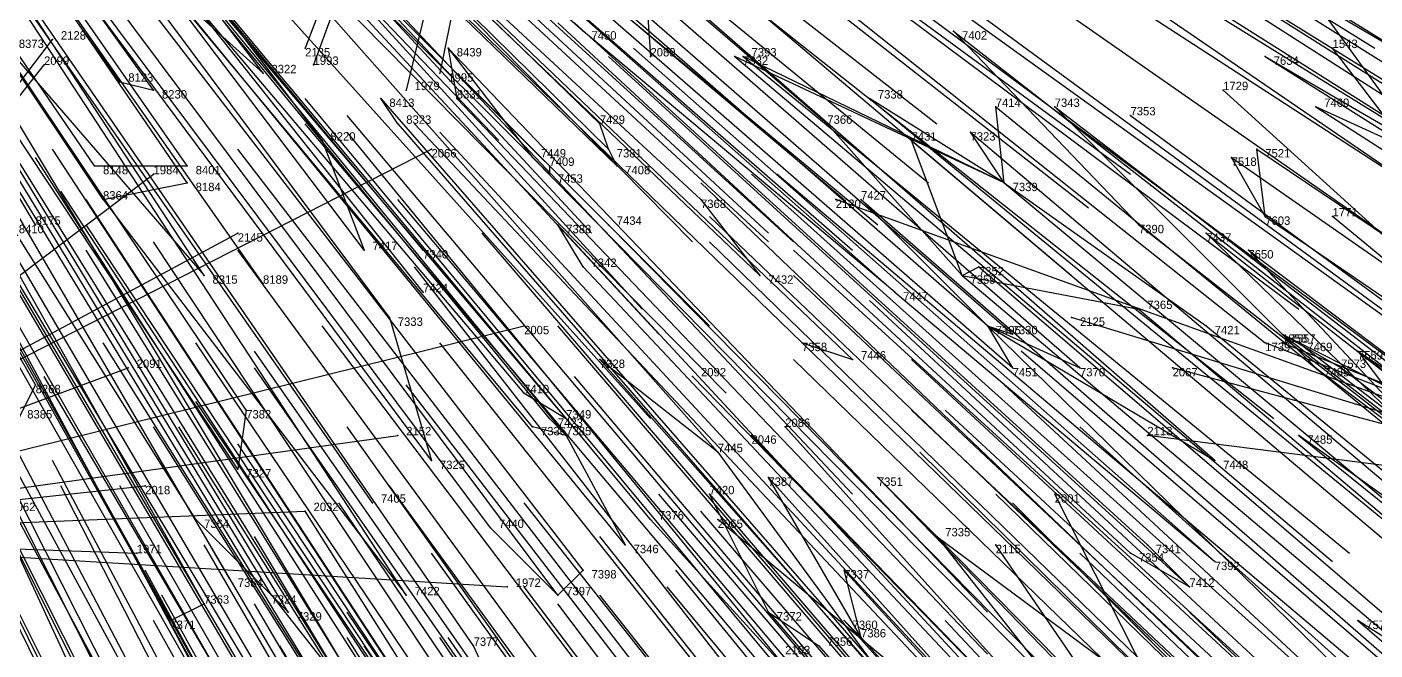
# Model space of a CAD drawing. Extents: x -0.5 to 0.59, y -0.5 to 0.59.
# Drawn here: x 0.116 to 0.276, y -0.2415 to -0.1675 of the extents above; entities that cross this region are included whole.
import ezdxf

# ---------------------------------------------------------------- set-up
doc = ezdxf.new("R2010")
doc.units = 0
for name, color, linetype in [('Facilities', 3, 'CONTINUOUS'), ('Facilities_lines', 3, 'CONTINUOUS'), ('Normals', 1, 'CONTINUOUS'), ('Source_points', 5, 'CONTINUOUS'), ('Text', 3, 'CONTINUOUS')]:
    doc.layers.add(name, color=color, linetype=linetype)

msp = doc.modelspace()

# ---------------------------------------------------------------- linework, layer by layer
at = {"layer": 'Facilities', "color": 3}
for p in [(0.226, -0.168, -0.705), (0.166, -0.17, -0.595), (0.263, -0.171, -0.786), (0.127, -0.174, -0.538), (0.16, -0.179, -0.6), (0.247, -0.178, -0.76), (0.151, -0.181, -0.59), (0.185, -0.182, -0.65), (0.124, -0.184, -0.555), (0.178, -0.184, -0.639), (0.232, -0.186, -0.744), (0.125, -0.188, -0.563), (0.196, -0.188, -0.679), (0.263, -0.19, -0.811), (0.117, -0.191, -0.559), (0.185, -0.191, -0.664), (0.163, -0.194, -0.633), (0.182, -0.196, -0.669), (0.144, -0.198, -0.611), (0.227, -0.197, -0.752), (0.163, -0.199, -0.642), (0.219, -0.199, -0.74), (0.159, -0.202, -0.643), (0.23, -0.203, -0.768), (0.265, -0.204, -0.837), (0.208, -0.205, -0.73), (0.274, -0.206, -0.857), (0.175, -0.211, -0.684), (0.142, -0.213, -0.641), (0.18, -0.216, -0.702), (0.198, -0.218, -0.735), (0.157, -0.224, -0.684), (0.224, -0.228, -0.799), (0.14, -0.233, -0.68), (0.145, -0.235, -0.691), (0.179, -0.235, -0.738), (0.254, -0.234, -0.862), (0.133, -0.238, -0.682), (0.204, -0.237, -0.783), (0.215, -0.24, -0.805)]:
    msp.add_point(p, dxfattribs=at)
at = {"layer": 'Facilities_lines', "color": 3}
for p, q in [((0.184, -0.079, -1.25), (0.149, -0.17, -1.25)), ((0.184, -0.079, -1.25), (0.15, -0.172, -1.25)), ((0.184, -0.079, -1.25), (0.161, -0.175, -1.25)), ((0.184, -0.079, -1.25), (0.165, -0.173, -1.25)), ((0.184, -0.079, -1.25), (0.19, -0.171, -1.25)), ((0.112, -0.144, -0.456), (0.144, -0.173, -0.563)), ((0.105, -0.16, -0.479), (0.137, -0.197, -0.601)), ((0.312, -0.224, -1.25), (0.265, -0.159, -1.25)), ((0.219, -0.199, -0.74), (0.182, -0.168, -0.62)), ((0.226, -0.168, -0.705), (0.248, -0.191, -0.782)), ((0.074, -0.228, -1.25), (0.119, -0.169, -1.25)), ((0.166, -0.17, -0.595), (0.176, -0.183, -0.635)), ((0.166, -0.17, -0.595), (0.167, -0.176, -0.606)), ((0.232, -0.186, -0.744), (0.2, -0.171, -0.658)), ((0.232, -0.186, -0.744), (0.201, -0.171, -0.659)), ((0.263, -0.171, -0.786), (0.287, -0.185, -0.854)), ((0.312, -0.224, -1.25), (0.271, -0.17, -1.25)), ((0.074, -0.228, -1.25), (0.118, -0.172, -1.25)), ((0.127, -0.174, -0.538), (0.131, -0.175, -0.548)), ((0.16, -0.179, -0.6), (0.158, -0.176, -0.592)), ((0.232, -0.186, -0.744), (0.216, -0.176, -0.696)), ((0.312, -0.224, -1.25), (0.258, -0.175, -1.25)), ((0.232, -0.186, -0.744), (0.231, -0.177, -0.726)), ((0.265, -0.204, -0.837), (0.238, -0.177, -0.741)), ((0.28, -0.182, -0.835), (0.269, -0.177, -0.806)), ((0.185, -0.182, -0.65), (0.184, -0.179, -0.642)), ((0.227, -0.197, -0.752), (0.211, -0.179, -0.691)), ((0.232, -0.186, -0.744), (0.228, -0.18, -0.726)), ((0.074, -0.228, -1.25), (0.164, -0.182, -1.25)), ((0.151, -0.181, -0.59), (0.156, -0.194, -0.623)), ((0.185, -0.182, -0.65), (0.186, -0.184, -0.656)), ((0.227, -0.197, -0.752), (0.221, -0.181, -0.713)), ((0.263, -0.19, -0.811), (0.262, -0.182, -0.799)), ((0.124, -0.184, -0.555), (0.135, -0.184, -0.571)), ((0.178, -0.184, -0.639), (0.178, -0.185, -0.642)), ((0.263, -0.19, -0.811), (0.259, -0.183, -0.793)), ((0.074, -0.228, -1.25), (0.131, -0.185, -1.25)), ((0.125, -0.188, -0.563), (0.135, -0.186, -0.576)), ((0.232, -0.186, -0.744), (0.256, -0.203, -0.818)), ((0.125, -0.188, -0.563), (0.161, -0.235, -0.712)), ((0.196, -0.188, -0.679), (0.203, -0.197, -0.708)), ((0.312, -0.224, -1.25), (0.212, -0.188, -1.25)), ((0.23, -0.203, -0.768), (0.215, -0.188, -0.714)), ((0.312, -0.224, -1.25), (0.271, -0.19, -1.25)), ((0.074, -0.228, -1.25), (0.141, -0.192, -1.25)), ((0.182, -0.196, -0.669), (0.179, -0.191, -0.655)), ((0.29, -0.225, -0.917), (0.256, -0.192, -0.8)), ((0.29, -0.225, -0.917), (0.261, -0.194, -0.813)), ((0.227, -0.197, -0.752), (0.229, -0.196, -0.753)), ((0.227, -0.197, -0.752), (0.248, -0.201, -0.798)), ((0.219, -0.199, -0.74), (0.257, -0.231, -0.863)), ((0.074, -0.228, -1.25), (0.175, -0.203, -1.25)), ((0.137, -0.267, -0.75), (0.102, -0.202, -0.565)), ((0.159, -0.202, -0.643), (0.164, -0.219, -0.684)), ((0.23, -0.203, -0.768), (0.233, -0.204, -0.773)), ((0.23, -0.203, -0.768), (0.241, -0.208, -0.796)), ((0.23, -0.203, -0.768), (0.257, -0.219, -0.844)), ((0.23, -0.203, -0.768), (0.233, -0.208, -0.781)), ((0.23, -0.203, -0.768), (0.274, -0.246, -0.92)), ((0.312, -0.224, -1.25), (0.24, -0.202, -1.25)), ((0.265, -0.204, -0.837), (0.267, -0.205, -0.842)), ((0.265, -0.204, -0.837), (0.269, -0.208, -0.851)), ((0.265, -0.204, -0.837), (0.272, -0.208, -0.855)), ((0.265, -0.204, -0.837), (0.277, -0.21, -0.869)), ((0.208, -0.205, -0.73), (0.214, -0.207, -0.744)), ((0.312, -0.224, -1.25), (0.263, -0.205, -1.25)), ((0.312, -0.224, -1.25), (0.265, -0.205, -1.25)), ((0.274, -0.206, -0.857), (0.28, -0.21, -0.876)), ((0.274, -0.206, -0.857), (0.283, -0.218, -0.894)), ((0.074, -0.228, -1.25), (0.128, -0.208, -1.25)), ((0.198, -0.218, -0.735), (0.184, -0.207, -0.693)), ((0.312, -0.224, -1.25), (0.252, -0.208, -1.25)), ((0.27, -0.286, -1.25), (0.195, -0.209, -1.25)), ((0.115, -0.214, -0.607), (0.117, -0.21, -0.601)), ((0.175, -0.211, -0.684), (0.18, -0.214, -0.699)), ((0.142, -0.213, -0.641), (0.141, -0.22, -0.654)), ((0.18, -0.216, -0.702), (0.178, -0.214, -0.696)), ((0.074, -0.228, -1.25), (0.16, -0.216, -1.25)), ((0.18, -0.216, -0.702), (0.176, -0.215, -0.696)), ((0.18, -0.216, -0.702), (0.187, -0.229, -0.739)), ((0.27, -0.286, -1.25), (0.202, -0.216, -1.25)), ((0.27, -0.286, -1.25), (0.206, -0.215, -1.25)), ((0.312, -0.224, -1.25), (0.249, -0.216, -1.25)), ((0.299, -0.239, -0.958), (0.267, -0.216, -0.86)), ((0.198, -0.218, -0.735), (0.22, -0.248, -0.83)), ((0.074, -0.228, -1.25), (0.13, -0.222, -1.25)), ((0.215, -0.24, -0.805), (0.204, -0.221, -0.751)), ((0.224, -0.228, -0.799), (0.217, -0.221, -0.774)), ((0.204, -0.237, -0.783), (0.197, -0.223, -0.743)), ((0.27, -0.286, -1.25), (0.238, -0.223, -1.25)), ((0.074, -0.228, -1.25), (0.149, -0.225, -1.25)), ((0.145, -0.235, -0.691), (0.136, -0.226, -0.66)), ((0.179, -0.235, -0.738), (0.171, -0.227, -0.711)), ((0.22, -0.259, -0.85), (0.19, -0.226, -0.738)), ((0.27, -0.286, -1.25), (0.198, -0.226, -1.25)), ((0.074, -0.228, -1.25), (0.173, -0.234, -1.25)), ((0.074, -0.228, -1.25), (0.129, -0.23, -1.25)), ((0.224, -0.228, -0.799), (0.239, -0.247, -0.86)), ((0.224, -0.228, -0.799), (0.251, -0.248, -0.883)), ((0.27, -0.286, -1.25), (0.231, -0.229, -1.25)), ((0.254, -0.234, -0.862), (0.247, -0.23, -0.844)), ((0.254, -0.234, -0.862), (0.249, -0.229, -0.847)), ((0.179, -0.235, -0.738), (0.182, -0.232, -0.738)), ((0.215, -0.24, -0.805), (0.213, -0.232, -0.787)), ((0.145, -0.235, -0.691), (0.147, -0.237, -0.698)), ((0.145, -0.235, -0.691), (0.16, -0.254, -0.75)), ((0.133, -0.238, -0.682), (0.137, -0.236, -0.682)), ((0.204, -0.237, -0.783), (0.21, -0.241, -0.799)), ((0.215, -0.24, -0.805), (0.213, -0.238, -0.799)), ((0.324, -0.27, -1.054), (0.274, -0.238, -0.909)), ((0.188, -0.282, -0.847), (0.169, -0.241, -0.735))]:
    msp.add_line(p, q, dxfattribs=at)
at = {"layer": 'Normals', "color": 1}
for p, q in [((0.127, -0.174, -0.538), (0.073, -0.098, -0.576)), ((0.144, -0.173, -0.563), (0.088, -0.099, -0.599)), ((0.131, -0.175, -0.548), (0.077, -0.1, -0.585)), ((0.151, -0.181, -0.59), (0.095, -0.107, -0.627)), ((0.103, -0.106, -0.371), (0.167, -0.174, -0.334)), ((0.182, -0.168, -0.62), (0.113, -0.107, -0.659)), ((0.124, -0.184, -0.555), (0.072, -0.108, -0.593)), ((0.135, -0.184, -0.571), (0.082, -0.108, -0.608)), ((0.125, -0.188, -0.563), (0.073, -0.11, -0.6)), ((0.135, -0.186, -0.576), (0.083, -0.11, -0.613)), ((0.117, -0.191, -0.559), (0.069, -0.111, -0.596)), ((0.108, -0.114, -0.392), (0.172, -0.181, -0.354)), ((0.184, -0.179, -0.642), (0.117, -0.114, -0.678)), ((0.178, -0.184, -0.639), (0.112, -0.118, -0.676)), ((0.185, -0.182, -0.65), (0.119, -0.117, -0.686)), ((0.211, -0.179, -0.691), (0.14, -0.118, -0.728)), ((0.137, -0.197, -0.601), (0.086, -0.119, -0.637)), ((0.156, -0.194, -0.623), (0.1, -0.12, -0.66)), ((0.178, -0.185, -0.642), (0.112, -0.119, -0.679)), ((0.186, -0.184, -0.656), (0.12, -0.12, -0.693)), ((0.144, -0.198, -0.611), (0.09, -0.121, -0.647)), ((0.197, -0.121, -0.578), (0.276, -0.17, -0.541)), ((0.163, -0.194, -0.633), (0.104, -0.123, -0.671)), ((0.151, -0.122, -0.485), (0.224, -0.179, -0.448)), ((0.12, -0.124, -0.431), (0.183, -0.192, -0.394)), ((0.163, -0.199, -0.642), (0.105, -0.126, -0.68)), ((0.196, -0.188, -0.679), (0.128, -0.125, -0.716)), ((0.159, -0.202, -0.643), (0.104, -0.128, -0.682)), ((0.13, -0.127, -0.454), (0.195, -0.193, -0.417)), ((0.142, -0.128, -0.479), (0.213, -0.188, -0.442)), ((0.151, -0.127, -0.494), (0.223, -0.186, -0.457)), ((0.117, -0.21, -0.601), (0.071, -0.129, -0.638)), ((0.136, -0.129, -0.469), (0.204, -0.192, -0.43)), ((0.136, -0.13, -0.471), (0.204, -0.193, -0.433)), ((0.139, -0.131, -0.478), (0.207, -0.193, -0.44)), ((0.168, -0.131, -0.533), (0.242, -0.189, -0.497)), ((0.172, -0.13, -0.538), (0.247, -0.185, -0.501)), ((0.146, -0.132, -0.492), (0.217, -0.191, -0.454)), ((0.209, -0.132, -0.618), (0.287, -0.182, -0.58)), ((0.127, -0.133, -0.46), (0.189, -0.201, -0.422)), ((0.203, -0.197, -0.708), (0.136, -0.133, -0.745)), ((0.144, -0.133, -0.491), (0.214, -0.194, -0.453)), ((0.128, -0.136, -0.466), (0.191, -0.204, -0.428)), ((0.222, -0.135, -0.651), (0.301, -0.184, -0.613)), ((0.142, -0.213, -0.641), (0.091, -0.137, -0.679)), ((0.169, -0.137, -0.543), (0.24, -0.197, -0.507)), ((0.132, -0.138, -0.476), (0.197, -0.203, -0.438)), ((0.219, -0.199, -0.74), (0.15, -0.138, -0.778)), ((0.175, -0.211, -0.684), (0.115, -0.14, -0.721)), ((0.178, -0.214, -0.696), (0.119, -0.142, -0.733)), ((0.208, -0.205, -0.73), (0.142, -0.141, -0.768)), ((0.23, -0.203, -0.768), (0.16, -0.142, -0.805)), ((0.141, -0.22, -0.654), (0.09, -0.143, -0.692)), ((0.176, -0.215, -0.696), (0.117, -0.144, -0.733)), ((0.18, -0.214, -0.699), (0.12, -0.143, -0.736)), ((0.18, -0.216, -0.702), (0.121, -0.144, -0.739)), ((0.214, -0.207, -0.744), (0.147, -0.143, -0.782)), ((0.233, -0.204, -0.773), (0.163, -0.143, -0.81)), ((0.229, -0.144, -0.676), (0.308, -0.193, -0.638)), ((0.234, -0.144, -0.688), (0.314, -0.191, -0.65)), ((0.164, -0.219, -0.684), (0.109, -0.145, -0.722)), ((0.128, -0.145, -0.484), (0.19, -0.214, -0.446)), ((0.134, -0.145, -0.493), (0.199, -0.211, -0.456)), ((0.192, -0.145, -0.602), (0.267, -0.201, -0.565)), ((0.233, -0.208, -0.781), (0.163, -0.147, -0.817)), ((0.241, -0.208, -0.796), (0.171, -0.147, -0.833)), ((0.19, -0.147, -0.602), (0.263, -0.205, -0.563)), ((0.211, -0.146, -0.642), (0.287, -0.199, -0.604)), ((0.223, -0.147, -0.667), (0.299, -0.199, -0.628)), ((0.136, -0.226, -0.66), (0.087, -0.148, -0.698)), ((0.157, -0.224, -0.684), (0.104, -0.148, -0.722)), ((0.198, -0.218, -0.735), (0.136, -0.148, -0.772)), ((0.171, -0.227, -0.711), (0.115, -0.152, -0.747)), ((0.233, -0.151, -0.695), (0.312, -0.2, -0.657)), ((0.236, -0.152, -0.703), (0.315, -0.202, -0.666)), ((0.229, -0.153, -0.688), (0.306, -0.203, -0.649)), ((0.14, -0.233, -0.68), (0.094, -0.154, -0.72)), ((0.19, -0.226, -0.738), (0.13, -0.154, -0.774)), ((0.15, -0.155, -0.541), (0.214, -0.223, -0.504)), ((0.212, -0.155, -0.657), (0.287, -0.209, -0.618)), ((0.245, -0.154, -0.725), (0.324, -0.204, -0.688)), ((0.137, -0.236, -0.682), (0.092, -0.156, -0.721)), ((0.145, -0.235, -0.691), (0.097, -0.156, -0.729)), ((0.252, -0.156, -0.74), (0.33, -0.205, -0.703)), ((0.133, -0.238, -0.682), (0.088, -0.158, -0.72)), ((0.147, -0.237, -0.698), (0.099, -0.158, -0.736)), ((0.161, -0.235, -0.712), (0.11, -0.157, -0.748)), ((0.182, -0.232, -0.738), (0.125, -0.158, -0.774)), ((0.187, -0.229, -0.739), (0.128, -0.157, -0.775)), ((0.257, -0.219, -0.844), (0.187, -0.158, -0.881)), ((0.192, -0.157, -0.62), (0.264, -0.214, -0.582)), ((0.179, -0.235, -0.738), (0.123, -0.16, -0.775)), ((0.216, -0.161, -0.673), (0.29, -0.216, -0.635)), ((0.225, -0.163, -0.696), (0.3, -0.218, -0.658)), ((0.169, -0.241, -0.735), (0.116, -0.164, -0.772)), ((0.247, -0.23, -0.844), (0.179, -0.167, -0.882)), ((0.249, -0.229, -0.847), (0.181, -0.167, -0.885)), ((0.226, -0.168, -0.705), (0.299, -0.225, -0.667)), ((0.155, -0.248, -0.731), (0.106, -0.169, -0.768)), ((0.119, -0.169, -1.25), (0.119, -0.169, -1.15)), ((0.123, -0.254, -0.705), (0.082, -0.171, -0.743)), ((0.132, -0.252, -0.712), (0.088, -0.171, -0.749)), ((0.149, -0.17, -1.25), (0.149, -0.17, -1.15)), ((0.166, -0.17, -0.595), (0.23, -0.237, -0.556)), ((0.254, -0.234, -0.862), (0.185, -0.171, -0.9)), ((0.257, -0.231, -0.863), (0.188, -0.17, -0.902)), ((0.19, -0.171, -1.25), (0.19, -0.171, -1.15)), ((0.2, -0.171, -0.658), (0.271, -0.231, -0.621)), ((0.201, -0.171, -0.659), (0.273, -0.23, -0.622)), ((0.263, -0.171, -0.786), (0.342, -0.221, -0.748)), ((0.271, -0.17, -1.25), (0.271, -0.17, -1.15)), ((0.123, -0.255, -0.708), (0.082, -0.172, -0.746)), ((0.118, -0.172, -1.25), (0.118, -0.172, -1.15)), ((0.15, -0.172, -1.25), (0.15, -0.172, -1.15)), ((0.129, -0.257, -0.719), (0.087, -0.174, -0.757)), ((0.142, -0.254, -0.727), (0.097, -0.173, -0.764)), ((0.147, -0.253, -0.732), (0.1, -0.173, -0.768)), ((0.16, -0.254, -0.75), (0.112, -0.174, -0.788)), ((0.165, -0.173, -1.25), (0.165, -0.173, -1.15)), ((0.143, -0.257, -0.735), (0.099, -0.175, -0.772)), ((0.208, -0.247, -0.807), (0.149, -0.176, -0.845)), ((0.158, -0.176, -0.592), (0.219, -0.246, -0.554)), ((0.161, -0.175, -1.25), (0.161, -0.175, -1.15)), ((0.167, -0.176, -0.606), (0.23, -0.242, -0.567)), ((0.216, -0.176, -0.696), (0.288, -0.235, -0.659)), ((0.258, -0.175, -1.25), (0.258, -0.175, -1.15)), ((0.149, -0.257, -0.742), (0.102, -0.177, -0.78)), ((0.231, -0.177, -0.726), (0.302, -0.235, -0.689)), ((0.238, -0.177, -0.741), (0.311, -0.233, -0.704)), ((0.269, -0.177, -0.806), (0.347, -0.227, -0.768)), ((0.208, -0.249, -0.812), (0.149, -0.179, -0.85)), ((0.214, -0.249, -0.821), (0.154, -0.178, -0.858)), ((0.16, -0.179, -0.6), (0.221, -0.249, -0.562)), ((0.226, -0.247, -0.837), (0.162, -0.179, -0.873)), ((0.247, -0.178, -0.76), (0.322, -0.233, -0.723)), ((0.134, -0.263, -0.737), (0.092, -0.18, -0.774)), ((0.153, -0.26, -0.755), (0.106, -0.18, -0.792)), ((0.213, -0.252, -0.824), (0.154, -0.18, -0.861)), ((0.228, -0.248, -0.843), (0.165, -0.18, -0.879)), ((0.228, -0.18, -0.726), (0.299, -0.24, -0.688)), ((0.132, -0.264, -0.739), (0.091, -0.182, -0.776)), ((0.139, -0.264, -0.745), (0.096, -0.182, -0.782)), ((0.16, -0.261, -0.765), (0.112, -0.182, -0.802)), ((0.17, -0.26, -0.776), (0.119, -0.182, -0.813)), ((0.198, -0.256, -0.808), (0.141, -0.182, -0.846)), ((0.164, -0.182, -1.25), (0.164, -0.182, -1.15)), ((0.221, -0.181, -0.713), (0.292, -0.241, -0.676)), ((0.262, -0.182, -0.799), (0.339, -0.234, -0.761)), ((0.137, -0.267, -0.75), (0.095, -0.184, -0.787)), ((0.167, -0.261, -0.774), (0.117, -0.183, -0.811)), ((0.176, -0.183, -0.635), (0.241, -0.249, -0.598)), ((0.259, -0.183, -0.793), (0.335, -0.236, -0.755)), ((0.131, -0.185, -1.25), (0.131, -0.185, -1.15)), ((0.271, -0.247, -0.918), (0.202, -0.185, -0.955)), ((0.276, -0.245, -0.922), (0.205, -0.185, -0.959)), ((0.171, -0.265, -0.787), (0.12, -0.187, -0.824)), ((0.263, -0.25, -0.907), (0.196, -0.186, -0.945)), ((0.232, -0.186, -0.744), (0.304, -0.246, -0.707)), ((0.157, -0.268, -0.775), (0.109, -0.188, -0.812)), ((0.174, -0.266, -0.794), (0.123, -0.188, -0.83)), ((0.22, -0.259, -0.85), (0.16, -0.188, -0.887)), ((0.212, -0.188, -1.25), (0.212, -0.188, -1.15)), ((0.215, -0.188, -0.714), (0.285, -0.249, -0.677)), ((0.264, -0.254, -0.916), (0.197, -0.19, -0.953)), ((0.263, -0.19, -0.811), (0.339, -0.242, -0.773)), ((0.271, -0.19, -1.25), (0.271, -0.19, -1.15)), ((0.174, -0.268, -0.799), (0.123, -0.191, -0.837)), ((0.141, -0.192, -1.25), (0.141, -0.192, -1.15)), ((0.231, -0.263, -0.874), (0.17, -0.192, -0.911)), ((0.179, -0.191, -0.655), (0.243, -0.26, -0.619)), ((0.185, -0.191, -0.664), (0.25, -0.257, -0.628)), ((0.248, -0.191, -0.782), (0.321, -0.248, -0.745)), ((0.256, -0.192, -0.8), (0.329, -0.249, -0.762)), ((0.182, -0.27, -0.815), (0.131, -0.193, -0.852)), ((0.264, -0.258, -0.923), (0.197, -0.193, -0.96)), ((0.172, -0.273, -0.806), (0.123, -0.194, -0.844)), ((0.196, -0.269, -0.832), (0.141, -0.194, -0.869)), ((0.276, -0.257, -0.942), (0.207, -0.194, -0.978)), ((0.261, -0.194, -0.813), (0.335, -0.25, -0.775)), ((0.219, -0.269, -0.867), (0.162, -0.196, -0.904)), ((0.182, -0.196, -0.669), (0.246, -0.264, -0.633)), ((0.229, -0.196, -0.753), (0.299, -0.256, -0.716)), ((0.139, -0.282, -0.786), (0.1, -0.198, -0.823)), ((0.275, -0.261, -0.949), (0.207, -0.197, -0.985)), ((0.227, -0.197, -0.752), (0.298, -0.257, -0.715)), ((0.284, -0.263, -0.968), (0.216, -0.2, -1.005)), ((0.248, -0.201, -0.798), (0.319, -0.261, -0.761)), ((0.161, -0.283, -0.814), (0.115, -0.203, -0.852)), ((0.207, -0.277, -0.865), (0.151, -0.203, -0.901)), ((0.175, -0.203, -1.25), (0.175, -0.203, -1.15)), ((0.239, -0.273, -0.908), (0.179, -0.203, -0.945)), ((0.24, -0.202, -1.25), (0.24, -0.202, -1.15)), ((0.256, -0.203, -0.818), (0.328, -0.262, -0.78)), ((0.265, -0.204, -0.837), (0.339, -0.261, -0.801)), ((0.16, -0.287, -0.821), (0.114, -0.206, -0.859)), ((0.174, -0.283, -0.83), (0.125, -0.205, -0.868)), ((0.188, -0.282, -0.847), (0.136, -0.205, -0.885)), ((0.196, -0.282, -0.859), (0.143, -0.206, -0.897)), ((0.223, -0.278, -0.889), (0.165, -0.205, -0.926)), ((0.275, -0.27, -0.963), (0.208, -0.205, -1)), ((0.305, -0.267, -1.012), (0.234, -0.206, -1.049)), ((0.263, -0.205, -1.25), (0.263, -0.205, -1.15)), ((0.265, -0.205, -1.25), (0.265, -0.205, -1.15)), ((0.267, -0.205, -0.842), (0.341, -0.262, -0.806)), ((0.274, -0.206, -0.857), (0.348, -0.262, -0.82)), ((0.128, -0.208, -1.25), (0.128, -0.208, -1.15)), ((0.196, -0.284, -0.862), (0.143, -0.208, -0.9)), ((0.184, -0.207, -0.693), (0.246, -0.277, -0.656)), ((0.274, -0.272, -0.964), (0.207, -0.207, -1.001)), ((0.289, -0.27, -0.989), (0.221, -0.207, -1.027)), ((0.252, -0.208, -1.25), (0.252, -0.208, -1.15)), ((0.269, -0.208, -0.851), (0.343, -0.264, -0.814)), ((0.272, -0.208, -0.855), (0.346, -0.264, -0.819)), ((0.165, -0.289, -0.831), (0.118, -0.209, -0.869)), ((0.241, -0.28, -0.924), (0.181, -0.209, -0.961)), ((0.195, -0.209, -1.25), (0.195, -0.209, -1.15)), ((0.218, -0.284, -0.895), (0.161, -0.21, -0.931)), ((0.3, -0.273, -1.014), (0.232, -0.21, -1.052)), ((0.188, -0.289, -0.862), (0.136, -0.212, -0.9)), ((0.289, -0.277, -1), (0.221, -0.213, -1.038)), ((0.293, -0.276, -1.006), (0.225, -0.213, -1.044)), ((0.18, -0.293, -0.86), (0.131, -0.215, -0.897)), ((0.183, -0.293, -0.864), (0.134, -0.215, -0.902)), ((0.183, -0.293, -0.865), (0.134, -0.215, -0.903)), ((0.208, -0.291, -0.894), (0.154, -0.215, -0.932)), ((0.16, -0.216, -1.25), (0.16, -0.216, -1.15)), ((0.202, -0.216, -1.25), (0.202, -0.216, -1.15)), ((0.206, -0.215, -1.25), (0.206, -0.215, -1.15)), ((0.31, -0.277, -1.039), (0.241, -0.215, -1.076)), ((0.249, -0.216, -1.25), (0.249, -0.216, -1.15)), ((0.267, -0.216, -0.86), (0.34, -0.275, -0.823)), ((0.192, -0.294, -0.879), (0.141, -0.217, -0.917)), ((0.162, -0.3, -0.854), (0.119, -0.219, -0.891)), ((0.288, -0.283, -1.01), (0.222, -0.218, -1.048)), ((0.162, -0.304, -0.862), (0.12, -0.222, -0.9)), ((0.173, -0.302, -0.871), (0.127, -0.222, -0.908)), ((0.13, -0.222, -1.25), (0.13, -0.222, -1.15)), ((0.18, -0.301, -0.876), (0.133, -0.221, -0.914)), ((0.213, -0.296, -0.913), (0.159, -0.222, -0.951)), ((0.204, -0.221, -0.751), (0.266, -0.29, -0.714)), ((0.217, -0.221, -0.774), (0.282, -0.288, -0.737)), ((0.205, -0.301, -0.911), (0.153, -0.224, -0.948)), ((0.232, -0.296, -0.94), (0.175, -0.224, -0.978)), ((0.251, -0.293, -0.965), (0.191, -0.223, -1.003)), ((0.197, -0.223, -0.743), (0.257, -0.293, -0.706)), ((0.298, -0.288, -1.036), (0.231, -0.223, -1.073)), ((0.299, -0.29, -1.041), (0.233, -0.224, -1.078)), ((0.238, -0.223, -1.25), (0.238, -0.223, -1.15)), ((0.149, -0.225, -1.25), (0.149, -0.225, -1.15)), ((0.199, -0.304, -0.907), (0.149, -0.225, -0.944)), ((0.256, -0.295, -0.977), (0.196, -0.225, -1.014)), ((0.198, -0.226, -1.25), (0.198, -0.226, -1.15)), ((0.191, -0.308, -0.905), (0.143, -0.228, -0.942)), ((0.242, -0.301, -0.965), (0.184, -0.228, -1.002)), ((0.224, -0.228, -0.799), (0.289, -0.294, -0.762)), ((0.172, -0.31, -0.886), (0.128, -0.229, -0.924)), ((0.129, -0.23, -1.25), (0.129, -0.23, -1.15)), ((0.184, -0.31, -0.9), (0.137, -0.229, -0.937)), ((0.218, -0.305, -0.937), (0.164, -0.23, -0.975)), ((0.231, -0.229, -1.25), (0.231, -0.229, -1.15)), ((0.308, -0.294, -1.065), (0.241, -0.23, -1.102)), ((0.174, -0.313, -0.895), (0.13, -0.232, -0.933)), ((0.252, -0.304, -0.986), (0.193, -0.232, -1.024)), ((0.213, -0.232, -0.787), (0.276, -0.301, -0.75)), ((0.154, -0.315, -0.877), (0.113, -0.233, -0.915)), ((0.177, -0.316, -0.906), (0.132, -0.235, -0.943)), ((0.173, -0.234, -1.25), (0.173, -0.234, -1.15)), ((0.231, -0.308, -0.962), (0.175, -0.234, -0.999)), ((0.242, -0.308, -0.979), (0.184, -0.235, -1.016)), ((0.251, -0.305, -0.989), (0.192, -0.234, -1.026)), ((0.19, -0.316, -0.922), (0.143, -0.236, -0.96)), ((0.235, -0.31, -0.973), (0.179, -0.236, -1.01)), ((0.311, -0.302, -1.083), (0.245, -0.236, -1.12)), ((0.176, -0.319, -0.911), (0.131, -0.238, -0.948)), ((0.206, -0.314, -0.938), (0.154, -0.237, -0.976)), ((0.204, -0.237, -0.783), (0.265, -0.307, -0.745)), ((0.213, -0.238, -0.799), (0.275, -0.307, -0.762)), ((0.288, -0.305, -1.05), (0.225, -0.238, -1.087)), ((0.321, -0.301, -1.1), (0.254, -0.237, -1.137)), ((0.274, -0.238, -0.909), (0.345, -0.299, -0.872)), ((0.203, -0.318, -0.944), (0.154, -0.24, -0.981)), ((0.217, -0.317, -0.96), (0.165, -0.24, -0.997)), ((0.219, -0.317, -0.962), (0.166, -0.24, -0.999)), ((0.215, -0.24, -0.805), (0.277, -0.309, -0.768)), ((0.194, -0.321, -0.937), (0.146, -0.241, -0.975)), ((0.208, -0.317, -0.949), (0.156, -0.241, -0.986)), ((0.21, -0.241, -0.799), (0.271, -0.311, -0.761))]:
    msp.add_line(p, q, dxfattribs=at)
at = {"layer": 'Source_points', "color": 5}
for p in [(0.182, -0.168, -0.62), (0.119, -0.169, -1.25), (0.149, -0.17, -1.25), (0.19, -0.171, -1.25), (0.2, -0.171, -0.658), (0.201, -0.171, -0.659), (0.271, -0.17, -1.25), (0.118, -0.172, -1.25), (0.15, -0.172, -1.25), (0.144, -0.173, -0.563), (0.165, -0.173, -1.25), (0.131, -0.175, -0.548), (0.158, -0.176, -0.592), (0.161, -0.175, -1.25), (0.167, -0.176, -0.606), (0.216, -0.176, -0.696), (0.258, -0.175, -1.25), (0.231, -0.177, -0.726), (0.238, -0.177, -0.741), (0.269, -0.177, -0.806), (0.184, -0.179, -0.642), (0.211, -0.179, -0.691), (0.228, -0.18, -0.726), (0.164, -0.182, -1.25), (0.221, -0.181, -0.713), (0.262, -0.182, -0.799), (0.135, -0.184, -0.571), (0.176, -0.183, -0.635), (0.186, -0.184, -0.656), (0.259, -0.183, -0.793), (0.131, -0.185, -1.25), (0.178, -0.185, -0.642), (0.135, -0.186, -0.576), (0.212, -0.188, -1.25), (0.215, -0.188, -0.714), (0.271, -0.19, -1.25), (0.141, -0.192, -1.25), (0.179, -0.191, -0.655), (0.248, -0.191, -0.782), (0.256, -0.192, -0.8), (0.156, -0.194, -0.623), (0.261, -0.194, -0.813), (0.229, -0.196, -0.753), (0.137, -0.197, -0.601), (0.203, -0.197, -0.708), (0.248, -0.201, -0.798), (0.175, -0.203, -1.25), (0.24, -0.202, -1.25), (0.256, -0.203, -0.818), (0.233, -0.204, -0.773), (0.263, -0.205, -1.25), (0.265, -0.205, -1.25), (0.267, -0.205, -0.842), (0.128, -0.208, -1.25), (0.184, -0.207, -0.693), (0.214, -0.207, -0.744), (0.233, -0.208, -0.781), (0.241, -0.208, -0.796), (0.252, -0.208, -1.25), (0.269, -0.208, -0.851), (0.272, -0.208, -0.855), (0.195, -0.209, -1.25), (0.117, -0.21, -0.601), (0.178, -0.214, -0.696), (0.18, -0.214, -0.699), (0.16, -0.216, -1.25), (0.176, -0.215, -0.696), (0.202, -0.216, -1.25), (0.206, -0.215, -1.25), (0.249, -0.216, -1.25), (0.267, -0.216, -0.86), (0.164, -0.219, -0.684), (0.257, -0.219, -0.844), (0.141, -0.22, -0.654), (0.13, -0.222, -1.25), (0.204, -0.221, -0.751), (0.217, -0.221, -0.774), (0.197, -0.223, -0.743), (0.238, -0.223, -1.25), (0.149, -0.225, -1.25), (0.136, -0.226, -0.66), (0.171, -0.227, -0.711), (0.19, -0.226, -0.738), (0.198, -0.226, -1.25), (0.129, -0.23, -1.25), (0.187, -0.229, -0.739), (0.231, -0.229, -1.25), (0.247, -0.23, -0.844), (0.249, -0.229, -0.847), (0.182, -0.232, -0.738), (0.213, -0.232, -0.787), (0.257, -0.231, -0.863), (0.161, -0.235, -0.712), (0.173, -0.234, -1.25), (0.137, -0.236, -0.682), (0.147, -0.237, -0.698), (0.213, -0.238, -0.799), (0.274, -0.238, -0.909), (0.169, -0.241, -0.735), (0.21, -0.241, -0.799)]:
    msp.add_point(p, dxfattribs=at)

# ---------------------------------------------------------------- texts
at = {"layer": 'Text', "color": 3}
for s, p in [('2128', (0.12, -0.169, -1.25)), ('7450', (0.183, -0.169, -0.62)), ('7402', (0.227, -0.169, -0.705)), ('8373', (0.115, -0.17, -0.512)), ('1543', (0.271, -0.17, -1.25)), ('2099', (0.118, -0.172, -1.25)), ('2135', (0.149, -0.171, -1.25)), ('1993', (0.15, -0.172, -1.25)), ('8439', (0.167, -0.171, -0.595)), ('2089', (0.19, -0.171, -1.25)), ('7332', (0.201, -0.172, -0.658)), ('7393', (0.202, -0.171, -0.659)), ('7634', (0.264, -0.172, -0.786)), ('8322', (0.145, -0.173, -0.563)), ('8123', (0.128, -0.174, -0.538)), ('1979', (0.162, -0.175, -1.25)), ('1995', (0.166, -0.174, -1.25)), ('1729', (0.258, -0.175, -1.25)), ('8230', (0.132, -0.176, -0.548)), ('8413', (0.159, -0.177, -0.592)), ('8331', (0.167, -0.176, -0.606)), ('7338', (0.217, -0.176, -0.696)), ('7414', (0.231, -0.177, -0.726)), ('7343', (0.238, -0.177, -0.741)), ('7460', (0.27, -0.177, -0.806)), ('7353', (0.247, -0.178, -0.76)), ('8323', (0.161, -0.179, -0.6)), ('7429', (0.184, -0.179, -0.642)), ('7366', (0.211, -0.179, -0.691)), ('8220', (0.152, -0.181, -0.59)), ('7431', (0.221, -0.181, -0.713)), ('7323', (0.228, -0.181, -0.726)), ('2066', (0.164, -0.183, -1.25)), ('7449', (0.177, -0.183, -0.635)), ('7381', (0.186, -0.183, -0.65)), ('7521', (0.263, -0.183, -0.799)), ('8148', (0.125, -0.185, -0.555)), ('1984', (0.131, -0.185, -1.25)), ('8401', (0.136, -0.185, -0.571)), ('7409', (0.178, -0.184, -0.639)), ('7408', (0.187, -0.185, -0.656)), ('7518', (0.259, -0.184, -0.793)), ('7453', (0.179, -0.186, -0.642)), ('8364', (0.125, -0.188, -0.563)), ('8184', (0.136, -0.187, -0.576)), ('7427', (0.215, -0.188, -0.714)), ('7339', (0.233, -0.187, -0.744)), ('7368', (0.196, -0.189, -0.679)), ('2120', (0.212, -0.189, -1.25)), ('8175', (0.117, -0.191, -0.559)), ('7434', (0.186, -0.191, -0.664)), ('7603', (0.263, -0.191, -0.811)), ('1771', (0.271, -0.19, -1.25)), ('8410', (0.115, -0.192, -0.558)), ('2145', (0.141, -0.193, -1.25)), ('7388', (0.18, -0.192, -0.655)), ('7390', (0.248, -0.192, -0.782)), ('7437', (0.256, -0.193, -0.8)), ('7417', (0.157, -0.194, -0.623)), ('7340', (0.163, -0.195, -0.633)), ('7342', (0.183, -0.196, -0.669)), ('7650', (0.261, -0.195, -0.813)), ('7352', (0.229, -0.197, -0.753)), ('8315', (0.138, -0.198, -0.601)), ('8189', (0.144, -0.198, -0.611)), ('7424', (0.163, -0.199, -0.642)), ('7432', (0.204, -0.198, -0.708)), ('7359', (0.228, -0.198, -0.752)), ('7447', (0.22, -0.2, -0.74)), ('7365', (0.249, -0.201, -0.798)), ('7333', (0.16, -0.203, -0.643)), ('2005', (0.175, -0.204, -1.25)), ('7395', (0.231, -0.204, -0.768)), ('7330', (0.233, -0.204, -0.773)), ('2125', (0.241, -0.203, -1.25)), ('7421', (0.257, -0.204, -0.818)), ('1858', (0.265, -0.205, -1.25)), ('7557', (0.266, -0.205, -0.837)), ('7358', (0.208, -0.206, -0.73)), ('7446', (0.215, -0.207, -0.744)), ('1739', (0.263, -0.206, -1.25)), ('7469', (0.268, -0.206, -0.842)), ('7559', (0.274, -0.207, -0.857)), ('2091', (0.129, -0.208, -1.25)), ('7328', (0.184, -0.208, -0.693)), ('2092', (0.196, -0.209, -1.25)), ('7451', (0.233, -0.209, -0.781)), ('7370', (0.241, -0.209, -0.796)), ('2067', (0.252, -0.209, -1.25)), ('7489', (0.27, -0.209, -0.851)), ('7573', (0.272, -0.208, -0.855)), ('8268', (0.117, -0.211, -0.601)), ('7410', (0.175, -0.211, -0.684)), ('8385', (0.116, -0.214, -0.607)), ('7382', (0.142, -0.214, -0.641)), ('7423', (0.179, -0.215, -0.696)), ('7349', (0.18, -0.214, -0.699)), ('2086', (0.206, -0.215, -1.25)), ('2152', (0.161, -0.216, -1.25)), ('7336', (0.177, -0.216, -0.696)), ('7385', (0.18, -0.216, -0.702)), ('2046', (0.202, -0.217, -1.25)), ('2113', (0.249, -0.216, -1.25)), ('7485', (0.268, -0.217, -0.86)), ('7445', (0.198, -0.218, -0.735)), ('7325', (0.165, -0.22, -0.684)), ('7448', (0.258, -0.22, -0.844)), ('7327', (0.142, -0.221, -0.654)), ('2018', (0.13, -0.223, -1.25)), ('7420', (0.197, -0.223, -0.743)), ('7387', (0.204, -0.222, -0.751)), ('7351', (0.217, -0.222, -0.774)), ('2062', (0.114, -0.225, -1.25)), ('2032', (0.15, -0.225, -1.25)), ('7405', (0.158, -0.224, -0.684)), ('2001', (0.238, -0.224, -1.25)), ('7376', (0.191, -0.226, -0.738)), ('7364', (0.137, -0.227, -0.66)), ('7440', (0.172, -0.227, -0.711)), ('2065', (0.198, -0.227, -1.25)), ('7335', (0.225, -0.228, -0.799)), ('1971', (0.129, -0.23, -1.25)), ('7346', (0.188, -0.23, -0.739)), ('2115', (0.231, -0.23, -1.25)), ('7354', (0.248, -0.231, -0.844)), ('7341', (0.25, -0.23, -0.847)), ('7398', (0.183, -0.233, -0.738)), ('7337', (0.213, -0.233, -0.787)), ('7392', (0.257, -0.232, -0.863)), ('7384', (0.141, -0.234, -0.68)), ('1972', (0.174, -0.234, -1.25)), ('7412', (0.254, -0.234, -0.862)), ('7363', (0.137, -0.236, -0.682)), ('7324', (0.145, -0.236, -0.691)), ('7422', (0.162, -0.235, -0.712)), ('7397', (0.18, -0.235, -0.738)), ('7371', (0.133, -0.239, -0.682)), ('7329', (0.148, -0.238, -0.698)), ('7372', (0.205, -0.238, -0.783)), ('7360', (0.214, -0.239, -0.799)), ('7571', (0.275, -0.239, -0.909)), ('7377', (0.169, -0.241, -0.735)), ('7356', (0.211, -0.241, -0.799)), ('7386', (0.215, -0.24, -0.805)), ('2103', (0.206, -0.242, -1.25))]:
    msp.add_text(s, height=0.001, dxfattribs=at).set_placement(p)

doc.saveas('drawing.dxf')
